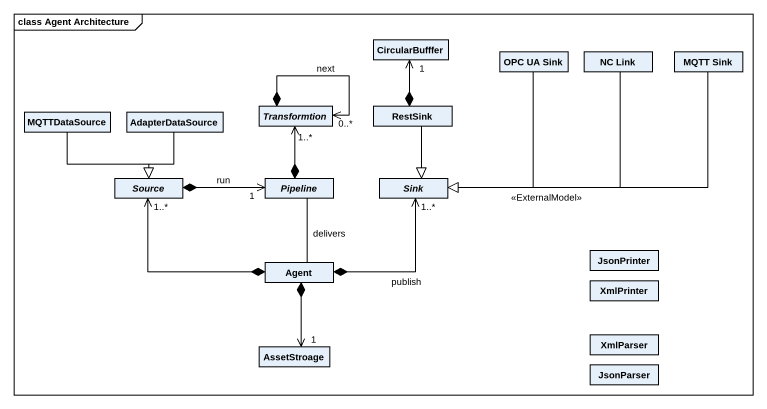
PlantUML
@startuml
mainframe class Agent Architecture
hide circle
hide empty members
class CircularBufffer
class "OPC UA Sink" as OPC_UA_Sink
class "NC Link" as NC_Link
class "MQTT Sink" as MQTT_Sink
class MQTTDataSource
class AdapterDataSource
abstract class Transformtion
class RestSink
abstract class Source
abstract class Pipeline
abstract class Sink
class "Agent" as Agent_
class JsonPrinter
class XmlPrinter
class AssetStroage
class XmlParser
class JsonParser
OPC_UA_Sink --|> Sink
NC_Link --|> Sink : <<ExternalModel>>
MQTT_Sink -left-|> Sink
MQTTDataSource --|> Source
AdapterDataSource --|> Source
Transformtion *--> "0..*" Transformtion : next
RestSink *-up-> "1" CircularBufffer
RestSink --|> Sink
Source *-right-> "1" Pipeline : run
Pipeline "1..*" *-up-> Transformtion
Pipeline -- Agent_ : delivers
Agent_ *-left-> "1..*" Source
Agent_ *-up-> "1..*" Sink : publish
Agent_ *--> "1" AssetStroage
@enduml
